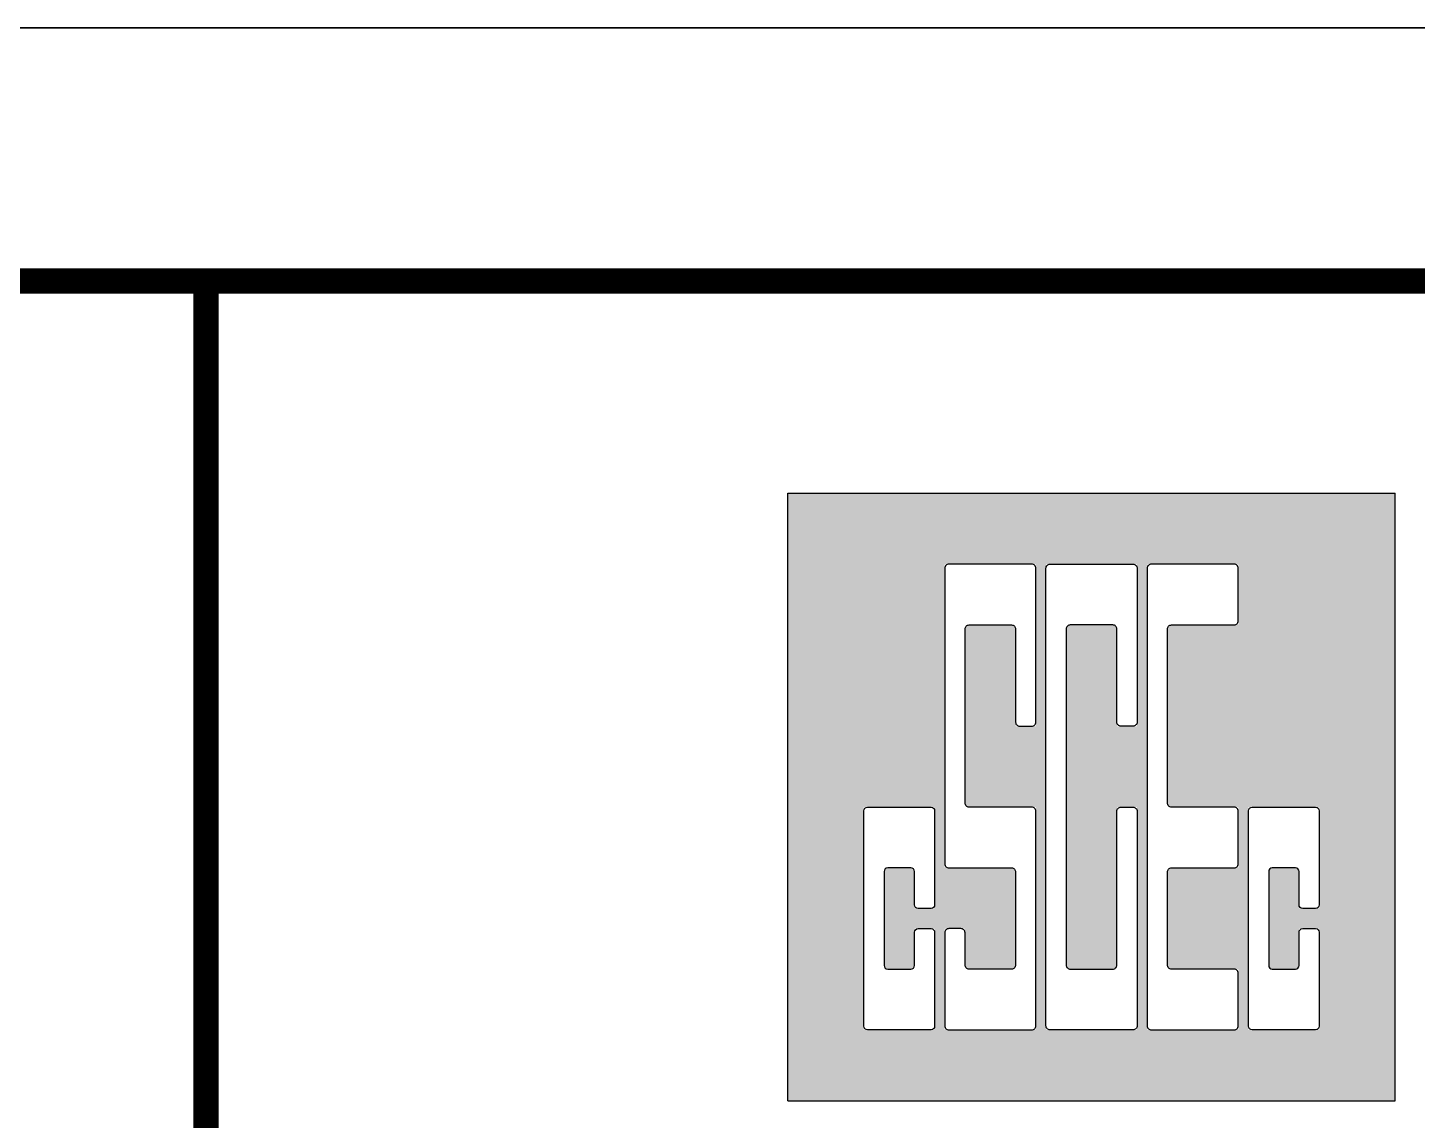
# Model space of a CAD drawing. Extents: x 1398449 to 2142961, y 256969 to 1032940.
# Drawn here: x 1674883 to 1683120, y 878759 to 885233 of the extents above; entities that cross this region are included whole.
import ezdxf
from ezdxf.enums import TextEntityAlignment as Align

# ---------------------------------------------------------------- set-up
doc = ezdxf.new("R2010")
doc.units = 0
doc.header["$LTSCALE"] = 1500
for name, color, linetype in [('BTTK', 7, 'Continuous'), ('Logo', 4, 'Continuous'), ('PUB_TITLE', 4, 'Continuous'), ('党校-主楼（一期）参照$0$PUB_TITLE', 7, 'Continuous')]:
    doc.layers.add(name, color=color, linetype=linetype)
doc.layers.add('yichutu', color=7, linetype='Continuous', true_color=0xffffff, plot=False)
doc.styles.add('HZ(TK)', font='geniso.shx', dxfattribs={"width": 0.9, "bigfont": 'hztxt.shx'})

# ---------------------------------------------------------------- blocks, each defined once
blk = doc.blocks.new('CSCEC')
at = {"layer": 'Logo'}
h = blk.add_hatch(color=4, dxfattribs=at)
h.paths.add_polyline_path([(0, -24), (24, -24), (24, 0), (0, 0)])
h.paths.add_polyline_path([(6.2, -2.8), (9.8, -2.8), (9.8, -9.2), (9, -9.2), (9, -5.36, 0.414214), (8.84, -5.2), (7.16, -5.2, 0.414214), (7, -5.36), (7, -12.24, 0.414214), (7.16, -12.4), (9.8, -12.4), (9.8, -21.2), (6.2, -21.2), (6.2, -17.2), (7, -17.2), (7, -18.64, 0.414214), (7.16, -18.8), (8.84, -18.8, 0.414214), (9, -18.64), (9, -14.96, 0.414214), (8.84, -14.8), (6.2, -14.8)], flags=16)
h.paths.add_polyline_path([(10.2, -2.8), (13.8, -2.8), (13.8, -9.2), (13, -9.2), (13, -5.36, 0.414214), (12.84, -5.2), (11.16, -5.2, 0.414214), (11, -5.36), (11, -18.64, 0.414214), (11.16, -18.8), (12.84, -18.8, 0.414214), (13, -18.64), (13, -12.4), (13.8, -12.4), (13.8, -21.2), (10.2, -21.2)], flags=16)
h.paths.add_polyline_path([(5.8, -12.4), (5.8, -16.4), (5, -16.4), (5, -14.96, 0.414214), (4.84, -14.8), (3.96, -14.8, 0.414214), (3.8, -14.96), (3.8, -18.64, 0.414214), (3.96, -18.8), (4.84, -18.8, 0.414214), (5, -18.64), (5, -17.2), (5.8, -17.2), (5.8, -21.2), (3, -21.2), (3, -12.4)], flags=16)
h.paths.add_polyline_path([(14.2, -2.8), (17.8, -2.8), (17.8, -5.2), (15.16, -5.2, 0.414214), (15, -5.36), (15, -12.24, 0.414214), (15.16, -12.4), (17.8, -12.4), (17.8, -14.8), (15.16, -14.8, 0.414214), (15, -14.96), (15, -18.64, 0.414214), (15.16, -18.8), (17.8, -18.8), (17.8, -21.2), (14.2, -21.2)], flags=16)
h.paths.add_polyline_path([(21, -12.4), (21, -16.4), (20.2, -16.4), (20.2, -14.96, 0.414214), (20.04, -14.8), (19.16, -14.8, 0.414214), (19, -14.96), (19, -18.64, 0.414214), (19.16, -18.8), (20.04, -18.8, 0.414214), (20.2, -18.64), (20.2, -17.2), (21, -17.2), (21, -21.2), (18.2, -21.2), (18.2, -12.4)], flags=16)
for p, q in [((0, -24), (0, 0)), ((0, 0), (24, 0)), ((0, 0), (24, 0)), ((24, -24), (24, 0)), ((0, -24), (24, -24))]:
    blk.add_line(p, q, dxfattribs=at)
for points in [[(8.84, -5.2, -0.414214), (9, -5.36), (9, -9.04, 0.414214), (9.16, -9.2), (9.64, -9.2, 0.414214), (9.8, -9.04), (9.8, -2.96, 0.414214), (9.64, -2.8), (6.36, -2.8, 0.414214), (6.2, -2.96), (6.2, -14.64, 0.414214), (6.36, -14.8), (8.84, -14.8, -0.414214), (9, -14.96), (9, -18.64, -0.414214), (8.84, -18.8), (7.16, -18.8, -0.414214), (7, -18.64), (7, -17.36, 0.414214), (6.84, -17.2), (6.36, -17.2, 0.414214), (6.2, -17.36), (6.2, -21.04, 0.414214), (6.36, -21.2), (9.64, -21.2, 0.414214), (9.8, -21.04), (9.8, -12.56, 0.414214), (9.64, -12.4), (7.16, -12.4, -0.414214), (7, -12.24), (7, -5.36, -0.414214), (7.16, -5.2)], [(12.84, -18.8, 0.414214), (13, -18.64), (13, -12.56, -0.414214), (13.16, -12.4), (13.64, -12.4, -0.414214), (13.8, -12.56), (13.8, -21.04, -0.414214), (13.64, -21.2), (10.36, -21.2, -0.414214), (10.2, -21.04), (10.2, -2.96, -0.414214), (10.36, -2.8), (13.64, -2.8, -0.414214), (13.8, -2.96), (13.8, -9.04, -0.414214), (13.64, -9.2), (13.16, -9.2, -0.414214), (13, -9.04), (13, -5.36, 0.414214), (12.84, -5.2), (11.16, -5.2, 0.414214), (11, -5.36), (11, -18.64, 0.414214), (11.16, -18.8)], [(15.16, -12.4, -0.414214), (15, -12.24), (15, -5.36, -0.414214), (15.16, -5.2), (17.64, -5.2, 0.414214), (17.8, -5.04), (17.8, -2.96, 0.414214), (17.64, -2.8), (14.36, -2.8, 0.414214), (14.2, -2.96), (14.2, -21.04, 0.414214), (14.36, -21.2), (17.64, -21.2, 0.414214), (17.8, -21.04), (17.8, -18.96, 0.414214), (17.64, -18.8), (15.16, -18.8, -0.414214), (15, -18.64), (15, -14.96, -0.414214), (15.16, -14.8), (17.64, -14.8, 0.414214), (17.8, -14.64), (17.8, -12.56, 0.414214), (17.64, -12.4)], [(4.856, -18.8, 0.414214), (5, -18.656), (5, -17.344, -0.414214), (5.144, -17.2), (5.656, -17.2, -0.414214), (5.8, -17.344), (5.8, -21.056, -0.414214), (5.656, -21.2), (3.144, -21.2, -0.414214), (3, -21.056), (3, -12.544, -0.414214), (3.144, -12.4), (5.656, -12.4, -0.414214), (5.8, -12.544), (5.8, -16.256, -0.414214), (5.656, -16.4), (5.144, -16.4, -0.414214), (5, -16.256), (5, -14.944, 0.414214), (4.856, -14.8), (3.944, -14.8, 0.414214), (3.8, -14.944), (3.8, -18.656, 0.414214), (3.944, -18.8)], [(20.056, -18.8, 0.414214), (20.2, -18.656), (20.2, -17.344, -0.414214), (20.344, -17.2), (20.856, -17.2, -0.414214), (21, -17.344), (21, -21.056, -0.414214), (20.856, -21.2), (18.344, -21.2, -0.414214), (18.2, -21.056), (18.2, -12.544, -0.414214), (18.344, -12.4), (20.856, -12.4, -0.414214), (21, -12.544), (21, -16.256, -0.414214), (20.856, -16.4), (20.344, -16.4, -0.414214), (20.2, -16.256), (20.2, -14.944, 0.414214), (20.056, -14.8), (19.144, -14.8, 0.414214), (19, -14.944), (19, -18.656, 0.414214), (19.144, -18.8)]]:
    blk.add_lwpolyline(points, format="xyb", close=True, dxfattribs=at)
blk = doc.blocks.new('vhtemplate_2020年新竖式图框_A1_1_2', base_point=(-420.5, 0))
at = {"layer": 'PUB_TITLE', "color": 7}
blk.add_lwpolyline([(-420.5, 594), (841, 594), (841, 0), (-420.5, 0)], close=True, dxfattribs=at)
at = {"layer": 'PUB_TITLE', "const_width": 1}
blk.add_lwpolyline([(-395.5, 10), (831, 10), (831, 584), (-395.5, 584)], close=True, dxfattribs=at)
blk.add_lwpolyline([(761, 10), (761, 584)], dxfattribs=at)
at = {"layer": 'BTTK'}
blk.add_blockref('CSCEC', (784, 575.609), dxfattribs=at)
at = {"layer": 'BTTK', "color": 4, "style": 'HZ(TK)', "width": 0.9}
for tag, p in [('合作单位', (796, 511.5)), ('建设单位', (796, 209.5)), ('工程名称', (796, 176.5)), ('子项名称', (806, 160)), ('图纸名称', (796, 141))]:
    blk.add_attdef(tag, text='', height=3.5, dxfattribs=at).set_placement(p, align=Align.MIDDLE_CENTER)
for tag, p in [('注册证书号', (808.5, 309.006)), ('注册印章号', (808.5, 301.006)), ('设计号', (806, 193)), ('图别', (789.75, 34)), ('图号', (822.25, 34)), ('版本号', (789.75, 26)), ('日期', (822.25, 26))]:
    blk.add_attdef(tag, text='', height=3.5, dxfattribs=at).set_placement(p, align=Align.MIDDLE)
blk = doc.blocks.new('yct-1261-594-189225-89100-150-1004.0')
at = {"layer": 'yichutu', "color": 7, "true_color": 0xffffff}
blk.add_lwpolyline([(0, 0), (0, 89100), (189225, 89100), (189225, 0)], close=True, dxfattribs=at)

msp = doc.modelspace()

# ---------------------------------------------------------------- linework, layer by layer
at = {"layer": '党校-主楼（一期）参照$0$PUB_TITLE'}
msp.add_lwpolyline([(1498789.3, 796132.9), (1687939.3, 796132.9), (1687939.3, 885232.9), (1498789.3, 885232.9)], close=True, dxfattribs=at)
at = {"layer": '党校-主楼（一期）参照$0$PUB_TITLE', "const_width": 150}
msp.add_lwpolyline([(1502539.3, 797632.9), (1686439.3, 797632.9), (1686439.3, 883732.9), (1502539.3, 883732.9)], close=True, dxfattribs=at)

# ---------------------------------------------------------------- block references
at = {"xscale": 150, "yscale": 150, "zscale": 150}
msp.add_blockref('vhtemplate_2020年新竖式图框_A1_1_2', (1498714.3, 796132.9), dxfattribs=at)
at = {"layer": 'yichutu'}
msp.add_blockref('yct-1261-594-189225-89100-150-1004.0', (1498714.3, 796132.9), dxfattribs=at)

doc.saveas('drawing.dxf')
